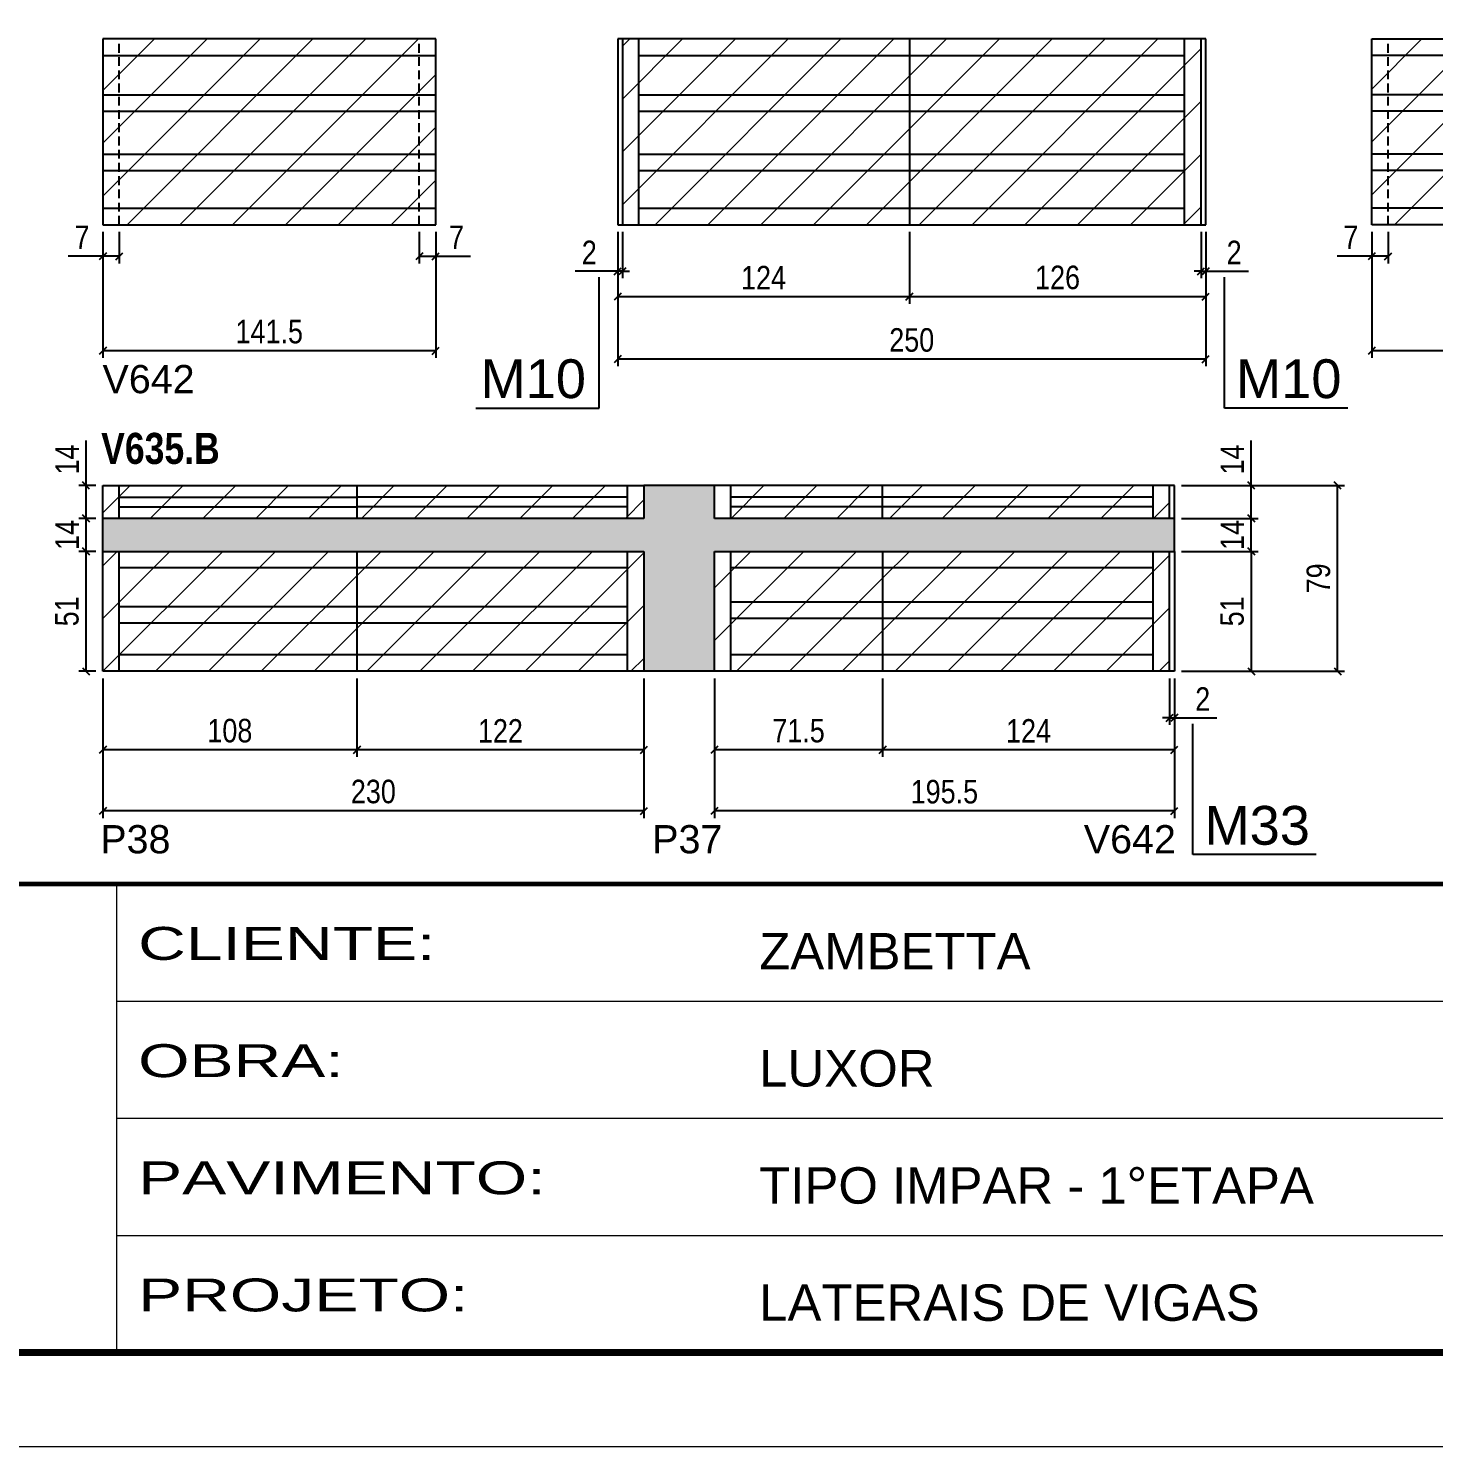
# Model space of a CAD drawing. Extents: x 3309 to 9563, y -2522 to 14608.
# Drawn here: x 3697 to 4295, y 10112 to 10715 of the extents above; entities that cross this region are included whole.
import ezdxf

# ---------------------------------------------------------------- set-up
doc = ezdxf.new("R2010")
doc.units = 0
doc.header["$PDMODE"] = 35
doc.header["$PDSIZE"] = -10
for name, pattern in [('CONTINUO', [0]), ('DASHED', [0.75, 0.5, -0.25]), ('HIDDEN', [0.375, 0.25, -0.125])]:
    doc.linetypes.add(name, pattern=pattern)
for name, color, linetype in [('5', 5, 'Continuous'), ('COTA', 241, 'Continuous'), ('NOMENCLATURA', 7, 'Continuous'), ('Painéis', 200, 'Continuous'), ('SARR_2.2x7', 40, 'Continuous'), ('SARR_EDITAR', 141, 'Continuous')]:
    doc.layers.add(name, color=color, linetype=linetype)
for name, color, linetype, lineweight in [('Folhas', 255, 'Continuous', 9), ('Hachura', 251, 'Continuous', 9), ('SARRAFO DE PRESSAO', 251, 'DASHED', 9)]:
    doc.layers.add(name, color=color, linetype=linetype, lineweight=lineweight)
doc.styles.add('ARIAL', font='arial.ttf')
doc.styles.add('COTA TECNICA', font='techl___.ttf', dxfattribs={"height": 10})
doc.styles.get("Standard").update_dxf_attribs({"font": 'arial.ttf'})
doc.styles.add('TECNICA', font='techb___.ttf', dxfattribs={"height": 10})
doc.styles.add('Tecnologia', font='')
doc.styles.get('Tecnologia').set_extended_font_data('Forgotten Futurist')
doc.dimstyles.new('PAINEL', dxfattribs={"dimtxt": 10, "dimasz": 3, "dimexe": 3, "dimexo": 3, "dimgap": 3, "dimtad": 1, "dimdec": 1, "dimzin": 12, "dimdsep": 46, "dimtxsty": 'COTA TECNICA', "dimblk1": 'OBLIQUE', "dimblk2": 'OBLIQUE', "dimsah": 1, "dimcen": 0.9, "dimclrd": 4, "dimclre": 4, "dimclrt": 240, "dimadec": 1, "dimazin": 3, "dimtfac": 1, "dimtdec": 1, "dimtmove": 0, "dimatfit": 3, "dimfxl": 1, "dimtolj": 1, "dimtzin": 12, "dimarcsym": 0})

# ---------------------------------------------------------------- blocks, each defined once
blk = doc.blocks.new('9999999999')
at = {"color": 30, "linetype": 'CONTINUO'}
for p, q in [((98564.56, 34230.21), (98564.56, 34429.45)), ((98564.56, 34379.64), (99583.98, 34379.64)), ((98564.56, 34329.83), (99487.98, 34329.83)), ((98564.56, 34280.02), (99487.98, 34280.02))]:
    blk.add_line(p, q, dxfattribs=at)
at = {"color": 30, "linetype": 'CONTINUO', "const_width": 2}
blk.add_lwpolyline([(99583.98, 34230.21), (99583.98, 34414.45, 0.414214), (99568.98, 34429.45), (98228.98, 34429.45, 0.414214), (98213.98, 34414.45), (98213.98, 34245.21, 0.414214), (98228.98, 34230.21), (99583.98, 34230.21)], format="xyb", dxfattribs=at)
at = {"layer": 'Folhas'}
blk.add_lwpolyline([(98138.98, 34190.21), (99623.98, 34190.21), (99623.98, 35240.21), (98138.98, 35240.21)], close=True, dxfattribs=at)
at = {"layer": 'Folhas', "color": 30, "const_width": 3}
blk.add_lwpolyline([(98213.98, 34230.21), (99583.98, 34230.21), (99583.98, 35200.21), (98213.98, 35200.21)], close=True, dxfattribs=at)
at = {"color": 7, "linetype": 'Continuous', "ltscale": 5, "style": 'ARIAL'}
for s, height, p in [('ZAMBETTA', 15.483, (98837.68, 34393.13)), ('LUXOR', 15.483, (98837.68, 34343.32)), ('TIPO IMPAR - 1°ETAPA', 15.4829, (98837.68, 34293.51)), ('LATERAIS DE VIGAS', 15.4829, (98837.68, 34243.7))]:
    blk.add_text(s, height=height, dxfattribs=at).set_placement(p)
at = {"layer": 'Folhas', "color": 7, "style": 'Tecnologia', "width": 1.5}
for s, p in [('CLIENTE:', (98573.65, 34397.17)), ('OBRA:', (98573.65, 34347.31)), ('PAVIMENTO:', (98573.65, 34297.5)), ('PROJETO:', (98573.65, 34247.69))]:
    blk.add_text(s, height=14, dxfattribs=at).set_placement(p)
blk = doc.blocks.new('_Oblique')
at = {"color": 0, "linetype": 'ByBlock', "lineweight": -2}
blk.add_line((-0.5, -0.5), (0.5, 0.5), dxfattribs=at)
blk = doc.blocks.new('*D2289')
at = {"layer": 'COTA', "color": 4, "lineweight": -2, "transparency": 16777216}
for p, q in [((3989.04, 10438.78), (3989.04, 10379.4)), ((4184.54, 10438.78), (4184.54, 10379.4)), ((4184.54, 10382.4), (3989.04, 10382.4))]:
    blk.add_line(p, q, dxfattribs=at)
at = {"layer": 'Defpoints', "color": 0, "transparency": 16777216}
for p in [(3989.04, 10441.78), (4184.54, 10441.78), (3989.04, 10382.4)]:
    blk.add_point(p, dxfattribs=at)
at = {"layer": 'COTA', "color": 4, "lineweight": -2, "transparency": 16777216, "xscale": 3, "yscale": 3, "zscale": 3, "rotation": 180}
blk.add_blockref('_Oblique', (3989.04, 10382.4), dxfattribs=at)
at = {"layer": 'COTA', "color": 4, "lineweight": -2, "transparency": 16777216, "xscale": 3, "yscale": 3, "zscale": 3}
blk.add_blockref('_Oblique', (4184.54, 10382.4), dxfattribs=at)
at = {"layer": 'COTA', "color": 240, "transparency": 16777216, "insert": (4086.79, 10390.54), "char_height": 10, "attachment_point": 5, "style": 'COTA TECNICA'}
blk.add_mtext('\\A1;195.5', dxfattribs=at)
blk = doc.blocks.new('*D2290')
at = {"layer": 'COTA', "color": 4, "lineweight": -2, "transparency": 16777216}
for p, q in [((4187.54, 10492.78), (4220.23, 10492.78)), ((4217.23, 10492.78), (4217.23, 10441.78)), ((4187.54, 10441.78), (4220.23, 10441.78))]:
    blk.add_line(p, q, dxfattribs=at)
at = {"layer": 'Defpoints', "color": 0, "transparency": 16777216}
for p in [(4184.54, 10492.78, 0), (4184.54, 10441.78, 0), (4217.23, 10441.78)]:
    blk.add_point(p, dxfattribs=at)
at = {"layer": 'COTA', "color": 4, "lineweight": -2, "transparency": 16777216, "xscale": 3, "yscale": 3, "zscale": 3}
for p, rotation in [((4217.23, 10492.78), 90), ((4217.23, 10441.78), 270)]:
    blk.add_blockref('_Oblique', p, dxfattribs=dict(at, rotation=rotation))
at = {"layer": 'COTA', "color": 240, "transparency": 16777216, "insert": (4209.12, 10467.28), "char_height": 10, "attachment_point": 5, "rotation": 90, "style": 'COTA TECNICA'}
blk.add_mtext('\\A1;51', dxfattribs=at)
blk = doc.blocks.new('*D2291')
at = {"layer": 'COTA', "color": 4, "lineweight": -2, "transparency": 16777216}
for p, q in [((4187.54, 10506.78), (4220.23, 10506.78)), ((4217.23, 10492.78), (4217.23, 10506.78)), ((4187.54, 10492.78), (4220.23, 10492.78))]:
    blk.add_line(p, q, dxfattribs=at)
at = {"layer": 'Defpoints', "color": 0, "transparency": 16777216}
for p in [(4184.54, 10506.78, 0), (4217.23, 10506.78), (4184.54, 10492.78, 0)]:
    blk.add_point(p, dxfattribs=at)
at = {"layer": 'COTA', "color": 4, "lineweight": -2, "transparency": 16777216, "xscale": 3, "yscale": 3, "zscale": 3}
for p, rotation in [((4217.23, 10506.78), 90), ((4217.23, 10492.78), 270)]:
    blk.add_blockref('_Oblique', p, dxfattribs=dict(at, rotation=rotation))
at = {"layer": 'COTA', "color": 240, "transparency": 16777216, "insert": (4209.16, 10499.78), "char_height": 10, "attachment_point": 5, "rotation": 90, "style": 'COTA TECNICA'}
blk.add_mtext('\\A1;14', dxfattribs=at)
blk = doc.blocks.new('*D2292')
at = {"layer": 'COTA', "color": 4, "lineweight": -2, "transparency": 16777216}
for p, q in [((4217.23, 10520.78), (4217.23, 10539.9)), ((4187.54, 10520.78), (4220.23, 10520.78)), ((4217.23, 10506.78), (4217.23, 10520.78)), ((4187.54, 10506.78), (4220.23, 10506.78))]:
    blk.add_line(p, q, dxfattribs=at)
at = {"layer": 'Defpoints', "color": 0, "transparency": 16777216}
for p in [(4184.54, 10520.78), (4217.23, 10520.78), (4184.54, 10506.78)]:
    blk.add_point(p, dxfattribs=at)
at = {"layer": 'COTA', "color": 4, "lineweight": -2, "transparency": 16777216, "xscale": 3, "yscale": 3, "zscale": 3}
for p, rotation in [((4217.23, 10520.78), 90), ((4217.23, 10506.78), 270)]:
    blk.add_blockref('_Oblique', p, dxfattribs=dict(at, rotation=rotation))
at = {"layer": 'COTA', "color": 240, "transparency": 16777216, "insert": (4209.16, 10531.84), "char_height": 10, "attachment_point": 5, "rotation": 90, "style": 'COTA TECNICA'}
blk.add_mtext('\\A1;14', dxfattribs=at)
blk = doc.blocks.new('*D2293')
at = {"layer": 'COTA', "color": 4, "lineweight": -2, "transparency": 16777216}
for p, q in [((4060.54, 10438.78), (4060.54, 10405.39)), ((4184.54, 10438.78), (4184.54, 10405.39)), ((4184.54, 10408.39), (4060.54, 10408.39))]:
    blk.add_line(p, q, dxfattribs=at)
at = {"layer": 'Defpoints', "color": 0, "transparency": 16777216}
for p in [(4060.54, 10441.78), (4184.54, 10441.78), (4060.54, 10408.39)]:
    blk.add_point(p, dxfattribs=at)
at = {"layer": 'COTA', "color": 4, "lineweight": -2, "transparency": 16777216, "xscale": 3, "yscale": 3, "zscale": 3, "rotation": 180}
blk.add_blockref('_Oblique', (4060.54, 10408.39), dxfattribs=at)
at = {"layer": 'COTA', "color": 4, "lineweight": -2, "transparency": 16777216, "xscale": 3, "yscale": 3, "zscale": 3}
blk.add_blockref('_Oblique', (4184.54, 10408.39), dxfattribs=at)
at = {"layer": 'COTA', "color": 240, "transparency": 16777216, "insert": (4122.54, 10416.46), "char_height": 10, "attachment_point": 5, "style": 'COTA TECNICA'}
blk.add_mtext('\\A1;124', dxfattribs=at)
blk = doc.blocks.new('*D2294')
at = {"layer": 'COTA', "color": 4, "lineweight": -2, "transparency": 16777216}
for p, q in [((3989.04, 10438.78), (3989.04, 10405.39)), ((4060.54, 10438.78), (4060.54, 10405.39)), ((4060.54, 10408.39), (3989.04, 10408.39))]:
    blk.add_line(p, q, dxfattribs=at)
at = {"layer": 'Defpoints', "color": 0, "transparency": 16777216}
for p in [(3989.04, 10441.78), (4060.54, 10441.78), (3989.04, 10408.39)]:
    blk.add_point(p, dxfattribs=at)
at = {"layer": 'COTA', "color": 4, "lineweight": -2, "transparency": 16777216, "xscale": 3, "yscale": 3, "zscale": 3, "rotation": 180}
blk.add_blockref('_Oblique', (3989.04, 10408.39), dxfattribs=at)
at = {"layer": 'COTA', "color": 4, "lineweight": -2, "transparency": 16777216, "xscale": 3, "yscale": 3, "zscale": 3}
blk.add_blockref('_Oblique', (4060.54, 10408.39), dxfattribs=at)
at = {"layer": 'COTA', "color": 240, "transparency": 16777216, "insert": (4024.79, 10416.5), "char_height": 10, "attachment_point": 5, "style": 'COTA TECNICA'}
blk.add_mtext('\\A1;71.5', dxfattribs=at)
blk = doc.blocks.new('*D2295')
at = {"layer": 'COTA', "color": 4, "lineweight": -2, "transparency": 16777216}
for p, q in [((4182.54, 10438.78), (4182.54, 10419)), ((4184.54, 10438.78), (4184.54, 10419)), ((4182.54, 10422), (4179.54, 10422)), ((4182.54, 10422), (4184.54, 10422)), ((4184.54, 10422), (4202.65, 10422))]:
    blk.add_line(p, q, dxfattribs=at)
at = {"layer": 'Defpoints', "color": 0, "transparency": 16777216}
for p in [(4182.54, 10441.78), (4184.54, 10441.78), (4184.54, 10422)]:
    blk.add_point(p, dxfattribs=at)
at = {"layer": 'COTA', "color": 4, "lineweight": -2, "transparency": 16777216, "xscale": 3, "yscale": 3, "zscale": 3}
blk.add_blockref('_Oblique', (4182.54, 10422), dxfattribs=at)
at = {"layer": 'COTA', "color": 4, "lineweight": -2, "transparency": 16777216, "xscale": 3, "yscale": 3, "zscale": 3, "rotation": 180}
blk.add_blockref('_Oblique', (4184.54, 10422), dxfattribs=at)
at = {"layer": 'COTA', "color": 240, "transparency": 16777216, "insert": (4196.6, 10430), "char_height": 10, "attachment_point": 5, "style": 'COTA TECNICA'}
blk.add_mtext('\\A1;2', dxfattribs=at)
blk = doc.blocks.new('*D2296')
at = {"layer": 'COTA', "color": 4, "lineweight": -2, "transparency": 16777216}
for p, q in [((3729.04, 10438.78), (3729.04, 10379.4)), ((3959.04, 10438.78), (3959.04, 10379.4)), ((3959.04, 10382.4), (3729.04, 10382.4))]:
    blk.add_line(p, q, dxfattribs=at)
at = {"layer": 'Defpoints', "color": 0, "transparency": 16777216}
for p in [(3729.04, 10441.78), (3959.04, 10441.78), (3729.04, 10382.4)]:
    blk.add_point(p, dxfattribs=at)
at = {"layer": 'COTA', "color": 4, "lineweight": -2, "transparency": 16777216, "xscale": 3, "yscale": 3, "zscale": 3, "rotation": 180}
blk.add_blockref('_Oblique', (3729.04, 10382.4), dxfattribs=at)
at = {"layer": 'COTA', "color": 4, "lineweight": -2, "transparency": 16777216, "xscale": 3, "yscale": 3, "zscale": 3}
blk.add_blockref('_Oblique', (3959.04, 10382.4), dxfattribs=at)
at = {"layer": 'COTA', "color": 240, "transparency": 16777216, "insert": (3844.04, 10390.62), "char_height": 10, "attachment_point": 5, "style": 'COTA TECNICA'}
blk.add_mtext('\\A1;230', dxfattribs=at)
blk = doc.blocks.new('*D2258')
at = {"layer": 'COTA', "color": 4, "lineweight": -2, "transparency": 16777216}
for p, q in [((3837.04, 10438.78), (3837.04, 10405.39)), ((3959.04, 10438.78), (3959.04, 10405.39)), ((3959.04, 10408.39), (3837.04, 10408.39))]:
    blk.add_line(p, q, dxfattribs=at)
at = {"layer": 'Defpoints', "color": 0, "transparency": 16777216}
for p in [(3837.04, 10441.78), (3959.04, 10441.78), (3837.04, 10408.39)]:
    blk.add_point(p, dxfattribs=at)
at = {"layer": 'COTA', "color": 4, "lineweight": -2, "transparency": 16777216, "xscale": 3, "yscale": 3, "zscale": 3, "rotation": 180}
blk.add_blockref('_Oblique', (3837.04, 10408.39), dxfattribs=at)
at = {"layer": 'COTA', "color": 4, "lineweight": -2, "transparency": 16777216, "xscale": 3, "yscale": 3, "zscale": 3}
blk.add_blockref('_Oblique', (3959.04, 10408.39), dxfattribs=at)
at = {"layer": 'COTA', "color": 240, "transparency": 16777216, "insert": (3898.04, 10416.45), "char_height": 10, "attachment_point": 5, "style": 'COTA TECNICA'}
blk.add_mtext('\\A1;122', dxfattribs=at)
blk = doc.blocks.new('*D2259')
at = {"layer": 'COTA', "color": 4, "lineweight": -2, "transparency": 16777216}
for p, q in [((3729.04, 10438.78), (3729.04, 10405.39)), ((3837.04, 10438.78), (3837.04, 10405.39)), ((3837.04, 10408.39), (3729.04, 10408.39))]:
    blk.add_line(p, q, dxfattribs=at)
at = {"layer": 'Defpoints', "color": 0, "transparency": 16777216}
for p in [(3729.04, 10441.78), (3837.04, 10441.78), (3729.04, 10408.39)]:
    blk.add_point(p, dxfattribs=at)
at = {"layer": 'COTA', "color": 4, "lineweight": -2, "transparency": 16777216, "xscale": 3, "yscale": 3, "zscale": 3, "rotation": 180}
blk.add_blockref('_Oblique', (3729.04, 10408.39), dxfattribs=at)
at = {"layer": 'COTA', "color": 4, "lineweight": -2, "transparency": 16777216, "xscale": 3, "yscale": 3, "zscale": 3}
blk.add_blockref('_Oblique', (3837.04, 10408.39), dxfattribs=at)
at = {"layer": 'COTA', "color": 240, "transparency": 16777216, "insert": (3783.04, 10416.51), "char_height": 10, "attachment_point": 5, "style": 'COTA TECNICA'}
blk.add_mtext('\\A1;108', dxfattribs=at)
blk = doc.blocks.new('*D2260')
at = {"layer": 'COTA', "color": 4, "lineweight": -2, "transparency": 16777216}
for p, q in [((3726.04, 10492.78), (3718.91, 10492.78)), ((3721.91, 10441.78), (3721.91, 10492.78)), ((3726.04, 10441.78), (3718.91, 10441.78))]:
    blk.add_line(p, q, dxfattribs=at)
at = {"layer": 'Defpoints', "color": 0, "transparency": 16777216}
for p in [(3721.91, 10492.78), (3729.04, 10492.78), (3729.04, 10441.78)]:
    blk.add_point(p, dxfattribs=at)
at = {"layer": 'COTA', "color": 4, "lineweight": -2, "transparency": 16777216, "xscale": 3, "yscale": 3, "zscale": 3}
for p, rotation in [((3721.91, 10492.78), 90), ((3721.91, 10441.78), 270)]:
    blk.add_blockref('_Oblique', p, dxfattribs=dict(at, rotation=rotation))
at = {"layer": 'COTA', "color": 240, "transparency": 16777216, "insert": (3713.8, 10467.28), "char_height": 10, "attachment_point": 5, "rotation": 90, "style": 'COTA TECNICA'}
blk.add_mtext('\\A1;51', dxfattribs=at)
blk = doc.blocks.new('*D2261')
at = {"layer": 'COTA', "color": 4, "lineweight": -2, "transparency": 16777216}
for p, q in [((3726.04, 10506.78), (3718.91, 10506.78)), ((3721.91, 10492.78), (3721.91, 10506.78)), ((3726.04, 10492.78), (3718.91, 10492.78))]:
    blk.add_line(p, q, dxfattribs=at)
at = {"layer": 'Defpoints', "color": 0, "transparency": 16777216}
for p in [(3721.91, 10506.78), (3729.04, 10506.78), (3729.04, 10492.78)]:
    blk.add_point(p, dxfattribs=at)
at = {"layer": 'COTA', "color": 4, "lineweight": -2, "transparency": 16777216, "xscale": 3, "yscale": 3, "zscale": 3}
for p, rotation in [((3721.91, 10506.78), 90), ((3721.91, 10492.78), 270)]:
    blk.add_blockref('_Oblique', p, dxfattribs=dict(at, rotation=rotation))
at = {"layer": 'COTA', "color": 240, "transparency": 16777216, "insert": (3713.84, 10499.78), "char_height": 10, "attachment_point": 5, "rotation": 90, "style": 'COTA TECNICA'}
blk.add_mtext('\\A1;14', dxfattribs=at)
blk = doc.blocks.new('*D2262')
at = {"layer": 'COTA', "color": 4, "lineweight": -2, "transparency": 16777216}
for p, q in [((3721.91, 10520.78), (3721.91, 10539.9)), ((3726.04, 10520.78), (3718.91, 10520.78)), ((3721.91, 10506.78), (3721.91, 10520.78)), ((3726.04, 10506.78), (3718.91, 10506.78))]:
    blk.add_line(p, q, dxfattribs=at)
at = {"layer": 'Defpoints', "color": 0, "transparency": 16777216}
for p in [(3721.91, 10520.78), (3729.04, 10520.78), (3729.04, 10506.78)]:
    blk.add_point(p, dxfattribs=at)
at = {"layer": 'COTA', "color": 4, "lineweight": -2, "transparency": 16777216, "xscale": 3, "yscale": 3, "zscale": 3}
for p, rotation in [((3721.91, 10520.78), 90), ((3721.91, 10506.78), 270)]:
    blk.add_blockref('_Oblique', p, dxfattribs=dict(at, rotation=rotation))
at = {"layer": 'COTA', "color": 240, "transparency": 16777216, "insert": (3713.84, 10531.84), "char_height": 10, "attachment_point": 5, "rotation": 90, "style": 'COTA TECNICA'}
blk.add_mtext('\\A1;14', dxfattribs=at)
blk = doc.blocks.new('*D2267')
at = {"layer": 'COTA', "color": 4, "lineweight": -2, "transparency": 16777216}
for p, q in [((3729.04, 10628.67), (3729.04, 10575.05)), ((3870.54, 10628.67), (3870.54, 10575.05)), ((3870.54, 10578.05), (3729.04, 10578.05))]:
    blk.add_line(p, q, dxfattribs=at)
at = {"layer": 'Defpoints', "color": 0, "transparency": 16777216}
for p in [(3729.04, 10631.67), (3870.54, 10631.67), (3729.04, 10578.05)]:
    blk.add_point(p, dxfattribs=at)
at = {"layer": 'COTA', "color": 4, "lineweight": -2, "transparency": 16777216, "xscale": 3, "yscale": 3, "zscale": 3, "rotation": 180}
blk.add_blockref('_Oblique', (3729.04, 10578.05), dxfattribs=at)
at = {"layer": 'COTA', "color": 4, "lineweight": -2, "transparency": 16777216, "xscale": 3, "yscale": 3, "zscale": 3}
blk.add_blockref('_Oblique', (3870.54, 10578.05), dxfattribs=at)
at = {"layer": 'COTA', "color": 240, "transparency": 16777216, "insert": (3799.79, 10586.16), "char_height": 10, "attachment_point": 5, "style": 'COTA TECNICA'}
blk.add_mtext('\\A1;141.5', dxfattribs=at)
blk = doc.blocks.new('*D2268')
at = {"layer": 'COTA', "color": 4, "lineweight": -2, "transparency": 16777216}
for p, q in [((3863.54, 10628.67), (3863.54, 10615.25)), ((3870.54, 10628.67), (3870.54, 10615.25)), ((3863.54, 10618.25), (3870.54, 10618.25)), ((3870.54, 10618.25), (3885.27, 10618.25))]:
    blk.add_line(p, q, dxfattribs=at)
at = {"layer": 'Defpoints', "color": 0, "transparency": 16777216}
for p in [(3863.54, 10631.67), (3870.54, 10631.67), (3870.54, 10618.25)]:
    blk.add_point(p, dxfattribs=at)
at = {"layer": 'COTA', "color": 4, "lineweight": -2, "transparency": 16777216, "xscale": 3, "yscale": 3, "zscale": 3, "rotation": 180}
blk.add_blockref('_Oblique', (3863.54, 10618.25), dxfattribs=at)
at = {"layer": 'COTA', "color": 4, "lineweight": -2, "transparency": 16777216, "xscale": 3, "yscale": 3, "zscale": 3}
blk.add_blockref('_Oblique', (3870.54, 10618.25), dxfattribs=at)
at = {"layer": 'COTA', "color": 240, "transparency": 16777216, "insert": (3879.41, 10626.32), "char_height": 10, "attachment_point": 5, "style": 'COTA TECNICA'}
blk.add_mtext('\\A1;7', dxfattribs=at)
blk = doc.blocks.new('*D2246')
at = {"layer": 'COTA', "color": 4, "lineweight": -2, "transparency": 16777216}
for p, q in [((3729.04, 10628.67), (3729.04, 10615.25)), ((3736.04, 10628.67), (3736.04, 10615.25)), ((3729.04, 10618.25), (3714.31, 10618.25)), ((3736.04, 10618.25), (3729.04, 10618.25))]:
    blk.add_line(p, q, dxfattribs=at)
at = {"layer": 'Defpoints', "color": 0, "transparency": 16777216}
for p in [(3729.04, 10631.67), (3736.04, 10631.67), (3729.04, 10618.25)]:
    blk.add_point(p, dxfattribs=at)
at = {"layer": 'COTA', "color": 4, "lineweight": -2, "transparency": 16777216, "xscale": 3, "yscale": 3, "zscale": 3, "rotation": 180}
blk.add_blockref('_Oblique', (3729.04, 10618.25), dxfattribs=at)
at = {"layer": 'COTA', "color": 4, "lineweight": -2, "transparency": 16777216, "xscale": 3, "yscale": 3, "zscale": 3}
blk.add_blockref('_Oblique', (3736.04, 10618.25), dxfattribs=at)
at = {"layer": 'COTA', "color": 240, "transparency": 16777216, "insert": (3720.18, 10626.32), "char_height": 10, "attachment_point": 5, "style": 'COTA TECNICA'}
blk.add_mtext('\\A1;7', dxfattribs=at)
blk = doc.blocks.new('*D2269')
at = {"layer": 'COTA', "color": 4, "lineweight": -2, "transparency": 16777216}
for p, q in [((3947.9, 10628.67), (3947.9, 10571.5)), ((4197.9, 10628.67), (4197.9, 10571.5)), ((4197.9, 10574.5), (3947.9, 10574.5))]:
    blk.add_line(p, q, dxfattribs=at)
at = {"layer": 'Defpoints', "color": 0, "transparency": 16777216}
for p in [(3947.9, 10631.67), (4197.9, 10631.67), (3947.9, 10574.5)]:
    blk.add_point(p, dxfattribs=at)
at = {"layer": 'COTA', "color": 4, "lineweight": -2, "transparency": 16777216, "xscale": 3, "yscale": 3, "zscale": 3, "rotation": 180}
blk.add_blockref('_Oblique', (3947.9, 10574.5), dxfattribs=at)
at = {"layer": 'COTA', "color": 4, "lineweight": -2, "transparency": 16777216, "xscale": 3, "yscale": 3, "zscale": 3}
blk.add_blockref('_Oblique', (4197.9, 10574.5), dxfattribs=at)
at = {"layer": 'COTA', "color": 240, "transparency": 16777216, "insert": (4072.9, 10582.61), "char_height": 10, "attachment_point": 5, "style": 'COTA TECNICA'}
blk.add_mtext('\\A1;250', dxfattribs=at)
blk = doc.blocks.new('*D2247')
at = {"layer": 'COTA', "color": 4, "lineweight": -2, "transparency": 16777216}
for p, q in [((3947.9, 10628.67), (3947.9, 10598.09)), ((4071.9, 10628.67), (4071.9, 10598.09)), ((3947.9, 10601.09), (4071.9, 10601.09))]:
    blk.add_line(p, q, dxfattribs=at)
at = {"layer": 'Defpoints', "color": 0, "transparency": 16777216}
for p in [(3947.9, 10631.67), (4071.9, 10631.67), (4071.9, 10601.09)]:
    blk.add_point(p, dxfattribs=at)
at = {"layer": 'COTA', "color": 4, "lineweight": -2, "transparency": 16777216, "xscale": 3, "yscale": 3, "zscale": 3, "rotation": 180}
blk.add_blockref('_Oblique', (3947.9, 10601.09), dxfattribs=at)
at = {"layer": 'COTA', "color": 4, "lineweight": -2, "transparency": 16777216, "xscale": 3, "yscale": 3, "zscale": 3}
blk.add_blockref('_Oblique', (4071.9, 10601.09), dxfattribs=at)
at = {"layer": 'COTA', "color": 240, "transparency": 16777216, "insert": (4009.9, 10609.16), "char_height": 10, "attachment_point": 5, "style": 'COTA TECNICA'}
blk.add_mtext('\\A1;124', dxfattribs=at)
blk = doc.blocks.new('*D2248')
at = {"layer": 'COTA', "color": 4, "lineweight": -2, "transparency": 16777216}
for p, q in [((3947.9, 10628.67), (3947.9, 10608.89)), ((3949.9, 10628.67), (3949.9, 10608.89)), ((3947.9, 10611.89), (3929.79, 10611.89)), ((3949.9, 10611.89), (3947.9, 10611.89)), ((3949.9, 10611.89), (3952.9, 10611.89))]:
    blk.add_line(p, q, dxfattribs=at)
at = {"layer": 'Defpoints', "color": 0, "transparency": 16777216}
for p in [(3947.9, 10631.67), (3949.9, 10631.67), (3947.9, 10611.89)]:
    blk.add_point(p, dxfattribs=at)
at = {"layer": 'COTA', "color": 4, "lineweight": -2, "transparency": 16777216, "xscale": 3, "yscale": 3, "zscale": 3}
blk.add_blockref('_Oblique', (3947.9, 10611.89), dxfattribs=at)
at = {"layer": 'COTA', "color": 4, "lineweight": -2, "transparency": 16777216, "xscale": 3, "yscale": 3, "zscale": 3, "rotation": 180}
blk.add_blockref('_Oblique', (3949.9, 10611.89), dxfattribs=at)
at = {"layer": 'COTA', "color": 240, "transparency": 16777216, "insert": (3935.84, 10619.89), "char_height": 10, "attachment_point": 5, "style": 'COTA TECNICA'}
blk.add_mtext('\\A1;2', dxfattribs=at)
blk = doc.blocks.new('*D2270')
at = {"layer": 'COTA', "color": 4, "lineweight": -2, "transparency": 16777216}
for p, q in [((4071.9, 10628.67), (4071.9, 10598.09)), ((4197.9, 10628.67), (4197.9, 10598.09)), ((4071.9, 10601.09), (4197.9, 10601.09))]:
    blk.add_line(p, q, dxfattribs=at)
at = {"layer": 'Defpoints', "color": 0, "transparency": 16777216}
for p in [(4071.9, 10631.67), (4197.9, 10631.67), (4197.9, 10601.09)]:
    blk.add_point(p, dxfattribs=at)
at = {"layer": 'COTA', "color": 4, "lineweight": -2, "transparency": 16777216, "xscale": 3, "yscale": 3, "zscale": 3, "rotation": 180}
blk.add_blockref('_Oblique', (4071.9, 10601.09), dxfattribs=at)
at = {"layer": 'COTA', "color": 4, "lineweight": -2, "transparency": 16777216, "xscale": 3, "yscale": 3, "zscale": 3}
blk.add_blockref('_Oblique', (4197.9, 10601.09), dxfattribs=at)
at = {"layer": 'COTA', "color": 240, "transparency": 16777216, "insert": (4134.9, 10609.19), "char_height": 10, "attachment_point": 5, "style": 'COTA TECNICA'}
blk.add_mtext('\\A1;126', dxfattribs=at)
blk = doc.blocks.new('*D2249')
at = {"layer": 'COTA', "color": 4, "lineweight": -2, "transparency": 16777216}
for p, q in [((4195.9, 10628.67), (4195.9, 10608.89)), ((4197.9, 10628.67), (4197.9, 10608.89)), ((4195.9, 10611.89), (4192.9, 10611.89)), ((4195.9, 10611.89), (4197.9, 10611.89)), ((4197.9, 10611.89), (4216.01, 10611.89))]:
    blk.add_line(p, q, dxfattribs=at)
at = {"layer": 'Defpoints', "color": 0, "transparency": 16777216}
for p in [(4195.9, 10631.67), (4197.9, 10631.67), (4197.9, 10611.89)]:
    blk.add_point(p, dxfattribs=at)
at = {"layer": 'COTA', "color": 4, "lineweight": -2, "transparency": 16777216, "xscale": 3, "yscale": 3, "zscale": 3}
blk.add_blockref('_Oblique', (4195.9, 10611.89), dxfattribs=at)
at = {"layer": 'COTA', "color": 4, "lineweight": -2, "transparency": 16777216, "xscale": 3, "yscale": 3, "zscale": 3, "rotation": 180}
blk.add_blockref('_Oblique', (4197.9, 10611.89), dxfattribs=at)
at = {"layer": 'COTA', "color": 240, "transparency": 16777216, "insert": (4209.95, 10619.89), "char_height": 10, "attachment_point": 5, "style": 'COTA TECNICA'}
blk.add_mtext('\\A1;2', dxfattribs=at)
blk = doc.blocks.new('*D2271')
at = {"layer": 'COTA', "color": 4, "lineweight": -2, "transparency": 16777216}
for p, q in [((4268.44, 10628.67), (4268.44, 10615.25)), ((4275.44, 10628.67), (4275.44, 10615.25)), ((4268.44, 10618.25), (4253.71, 10618.25)), ((4275.44, 10618.25), (4268.44, 10618.25))]:
    blk.add_line(p, q, dxfattribs=at)
at = {"layer": 'Defpoints', "color": 0, "transparency": 16777216}
for p in [(4268.44, 10631.67), (4275.44, 10631.67), (4268.44, 10618.25)]:
    blk.add_point(p, dxfattribs=at)
at = {"layer": 'COTA', "color": 4, "lineweight": -2, "transparency": 16777216, "xscale": 3, "yscale": 3, "zscale": 3, "rotation": 180}
blk.add_blockref('_Oblique', (4268.44, 10618.25), dxfattribs=at)
at = {"layer": 'COTA', "color": 4, "lineweight": -2, "transparency": 16777216, "xscale": 3, "yscale": 3, "zscale": 3}
blk.add_blockref('_Oblique', (4275.44, 10618.25), dxfattribs=at)
at = {"layer": 'COTA', "color": 240, "transparency": 16777216, "insert": (4259.58, 10626.32), "char_height": 10, "attachment_point": 5, "style": 'COTA TECNICA'}
blk.add_mtext('\\A1;7', dxfattribs=at)
blk = doc.blocks.new('*D2272')
at = {"layer": 'COTA', "color": 4, "lineweight": -2, "transparency": 16777216}
for p, q in [((4268.44, 10628.67), (4268.44, 10575.05)), ((4398.44, 10628.67), (4398.44, 10575.05)), ((4398.44, 10578.05), (4268.44, 10578.05))]:
    blk.add_line(p, q, dxfattribs=at)
at = {"layer": 'Defpoints', "color": 0, "transparency": 16777216}
for p in [(4268.44, 10631.67), (4398.44, 10631.67), (4268.44, 10578.05)]:
    blk.add_point(p, dxfattribs=at)
at = {"layer": 'COTA', "color": 4, "lineweight": -2, "transparency": 16777216, "xscale": 3, "yscale": 3, "zscale": 3, "rotation": 180}
blk.add_blockref('_Oblique', (4268.44, 10578.05), dxfattribs=at)
at = {"layer": 'COTA', "color": 4, "lineweight": -2, "transparency": 16777216, "xscale": 3, "yscale": 3, "zscale": 3}
blk.add_blockref('_Oblique', (4398.44, 10578.05), dxfattribs=at)
at = {"layer": 'COTA', "color": 240, "transparency": 16777216, "insert": (4333.44, 10586.26), "char_height": 10, "attachment_point": 5, "style": 'COTA TECNICA'}
blk.add_mtext('\\A1;130', dxfattribs=at)
blk = doc.blocks.new('*D2275')
at = {"layer": 'COTA', "color": 4, "lineweight": -2, "transparency": 16777216}
for p, q in [((4187.54, 10520.78), (4256.92, 10520.78)), ((4253.92, 10441.78), (4253.92, 10520.78)), ((4187.54, 10441.78), (4256.92, 10441.78))]:
    blk.add_line(p, q, dxfattribs=at)
at = {"layer": 'Defpoints', "color": 0, "transparency": 16777216}
for p in [(4184.54, 10520.78), (4253.92, 10520.78), (4184.54, 10441.78)]:
    blk.add_point(p, dxfattribs=at)
at = {"layer": 'COTA', "color": 4, "lineweight": -2, "transparency": 16777216, "xscale": 3, "yscale": 3, "zscale": 3}
for p, rotation in [((4253.92, 10520.78), 90), ((4253.92, 10441.78), 270)]:
    blk.add_blockref('_Oblique', p, dxfattribs=dict(at, rotation=rotation))
at = {"layer": 'COTA', "color": 240, "transparency": 16777216, "insert": (4245.82, 10481.28), "char_height": 10, "attachment_point": 5, "rotation": 90, "style": 'COTA TECNICA'}
blk.add_mtext('\\A1;79', dxfattribs=at)

msp = doc.modelspace()

# ---------------------------------------------------------------- hatches: boundary and pattern name
at = {"layer": 'COTA'}
h = msp.add_hatch(dxfattribs=at)
h.set_pattern_fill('AR-CONC', color=256, scale=0.03)
h.set_pattern_definition([(50, (-1635.079, -2842.969), (5.4655401, -0.4781726), [0.5715, -6.2865]), (355, (-1635.079, -2842.969), (-1.0573026, 5.7317054), [0.4572, -5.0292175]), (100.451445, (-1634.6235, -2843.009), (4.4082374, 5.2535326), [0.4857003, -5.3427073]), (46.1842, (-1635.079, -2841.445), (8.1323712, -1.2612698), [0.85725, -9.42975]), (96.63556, (-1634.401, -2841.55), (7.122124, 7.4227837), [0.7285507, -8.0140682]), (351.18415, (-1635.079, -2841.445), (7.122124, 7.4227837), [0.685799, -7.543792]), (21, (-1634.317, -2841.826), (4.5484317, -3.067956), [0.5715, -6.2865]), (326, (-1634.317, -2841.826), (1.8540609, 5.525639), [0.4572, -5.0292]), (71.451445, (-1633.938, -2842.0816), (6.4024926, 2.457683), [0.4857003, -5.3426981]), (37.5, (-1635.079, -2842.969), (0.0926581, 2.53665117), [0, -4.96824, 0, -5.1054, 0, -5.04825]), (7.5, (-1635.079, -2842.969), (2.0045899, 3.00541724), [0, -2.91084, 0, -4.85394, 0, -1.92405]), (327.5, (-1636.7782, -2842.969), (4.06771786, -0.17186232), [0, -1.905, 0, -5.9436, 0, -7.8867]), (317.5, (-1637.5402, -2842.969), (4.4438754, 0.7627947), [0, -2.4765, 0, -3.94716, 0, -5.6007])])
h.paths.add_polyline_path([(3989.04, 10506.78), (3989.04, 10520.78), (3959.04, 10520.78), (3959.04, 10506.78), (3729.04, 10506.78), (3729.04, 10492.78), (3959.04, 10492.78), (3959.04, 10441.78), (3989.04, 10441.78), (3989.04, 10492.78), (4184.54, 10492.78), (4184.54, 10506.78)])
at = {"layer": 'Hachura', "linetype": 'ByBlock'}
h = msp.add_hatch(dxfattribs=at)
h.set_pattern_fill('ANSI31', color=256, scale=5)
h.paths.add_polyline_path([(3870.54, 10710.67), (3729.04, 10710.67), (3729.04, 10631.67), (3870.54, 10631.67)])
h.paths.add_polyline_path([(4071.9, 10710.67), (3949.9, 10710.67), (3949.9, 10631.67), (4071.9, 10631.67)])
h.paths.add_polyline_path([(4195.9, 10710.67), (4071.9, 10710.67), (4071.9, 10631.67), (4195.9, 10631.67)])
h.paths.add_polyline_path([(4398.44, 10710.67), (4268.44, 10710.67), (4268.44, 10631.67), (4398.44, 10631.67)])
h.paths.add_polyline_path([(4515.51, 10710.67), (4461.51, 10710.67), (4461.51, 10631.67), (4515.51, 10631.67)])
h.paths.add_polyline_path([(4182.54, 10492.78), (4060.54, 10492.78), (4060.54, 10441.78), (4182.54, 10441.78)])
h.paths.add_polyline_path([(4182.54, 10520.78), (4060.54, 10520.78), (4060.54, 10506.78), (4182.54, 10506.78)])
h = msp.add_hatch(dxfattribs=at)
h.set_pattern_fill('ANSI31', color=256, scale=5)
h.paths.add_polyline_path([(3837.04, 10520.78), (3729.04, 10520.78), (3729.04, 10506.78), (3837.04, 10506.78)])
h.paths.add_polyline_path([(3959.04, 10520.78), (3837.04, 10520.78), (3837.04, 10506.78), (3959.04, 10506.78)])
h.paths.add_polyline_path([(3959.04, 10492.78), (3837.04, 10492.78), (3837.04, 10441.78), (3959.04, 10441.78)])
h.paths.add_polyline_path([(3837.04, 10492.78), (3729.04, 10492.78), (3729.04, 10441.78), (3837.04, 10441.78)])
h.paths.add_polyline_path([(4060.54, 10492.78), (3989.04, 10492.78), (3989.04, 10441.78), (4060.54, 10441.78)])
h.paths.add_polyline_path([(4060.54, 10520.78), (3989.04, 10520.78), (3989.04, 10506.78), (4060.54, 10506.78)])

# ---------------------------------------------------------------- linework, layer by layer
at = {"layer": 'COTA'}
for p, q in [((3989.04, 10520.78), (3959.04, 10520.78)), ((3729.04, 10492.78), (3729.04, 10506.78)), ((4184.54, 10492.78), (4184.54, 10506.78)), ((3989.04, 10441.78), (3959.04, 10441.78))]:
    msp.add_line(p, q, dxfattribs=at)
at = {"layer": 'NOMENCLATURA', "linetype": 'Continuous'}
for p, q in [((3939.98, 10553.74), (3939.98, 10609.37)), ((4205.81, 10553.74), (4205.81, 10609.37)), ((3887.58, 10553.74), (3939.98, 10553.74)), ((4258.22, 10553.74), (4205.81, 10553.74)), ((4192.45, 10363.86), (4192.45, 10419.49)), ((4244.86, 10363.86), (4192.45, 10363.86))]:
    msp.add_line(p, q, dxfattribs=at)
at = {"layer": 'Painéis', "linetype": 'ByBlock'}
for p, q in [((3870.54, 10710.67), (3729.04, 10710.67)), ((3729.04, 10710.67), (3729.04, 10631.67)), ((3870.54, 10631.67), (3870.54, 10710.67)), ((4197.9, 10710.67), (3947.9, 10710.67)), ((3947.9, 10710.67), (3947.9, 10631.67)), ((3949.9, 10710.67), (3949.9, 10631.67)), ((4071.9, 10710.67), (4071.9, 10631.67)), ((4195.9, 10631.67), (4195.9, 10710.67)), ((4197.9, 10631.67), (4197.9, 10710.67)), ((4268.44, 10631.67), (4268.44, 10710.67)), ((4268.44, 10710.67), (4398.44, 10710.67)), ((3729.04, 10631.67), (3870.54, 10631.67)), ((3947.9, 10631.67), (4197.9, 10631.67)), ((4398.44, 10631.67), (4268.44, 10631.67)), ((3729.04, 10506.78), (3729.04, 10520.78)), ((3729.04, 10520.78), (3959.04, 10520.78)), ((3837.04, 10520.78), (3837.04, 10506.78)), ((3959.04, 10520.78), (3959.04, 10506.78)), ((4184.54, 10520.78), (3989.04, 10520.78)), ((3989.04, 10506.78), (3989.04, 10520.78)), ((4060.54, 10506.78), (4060.54, 10520.78)), ((4182.54, 10506.78), (4182.54, 10520.78)), ((4184.54, 10506.78), (4184.54, 10520.78)), ((3959.04, 10506.78), (3729.04, 10506.78)), ((4184.54, 10506.78), (3989.04, 10506.78)), ((3729.04, 10441.78), (3729.04, 10492.78)), ((3729.04, 10492.78), (3959.04, 10492.78)), ((3837.04, 10492.78), (3837.04, 10441.78)), ((3959.04, 10492.78), (3959.04, 10441.78)), ((3989.04, 10441.78), (3989.04, 10492.78)), ((3989.04, 10492.78), (4184.54, 10492.78)), ((4060.54, 10492.78), (4060.54, 10441.78)), ((4182.54, 10441.78), (4182.54, 10492.78)), ((4184.54, 10492.78), (4184.54, 10441.78)), ((3959.04, 10441.78), (3729.04, 10441.78)), ((4184.54, 10441.78), (3989.04, 10441.78))]:
    msp.add_line(p, q, dxfattribs=at)
at = {"layer": 'SARR_2.2x7', "linetype": 'HIDDEN', "ltscale": 15}
for p, q in [((3736.04, 10631.67), (3736.04, 10710.67)), ((3863.54, 10631.67), (3863.54, 10710.67)), ((4275.44, 10631.67), (4275.44, 10710.67))]:
    msp.add_line(p, q, dxfattribs=at)
at = {"layer": 'SARR_2.2x7', "linetype": 'Continuous'}
for p, q in [((3956.9, 10631.67), (3956.9, 10710.67)), ((4188.9, 10631.67), (4188.9, 10710.67)), ((3729.04, 10703.67), (3870.54, 10703.67)), ((3956.9, 10703.67), (4188.9, 10703.67)), ((4391.44, 10703.67), (4268.44, 10703.67)), ((3729.04, 10686.93), (3870.54, 10686.93)), ((3956.9, 10686.93), (4188.9, 10686.93)), ((4391.44, 10686.93), (4268.44, 10686.93)), ((3729.04, 10679.93), (3870.54, 10679.93)), ((3956.9, 10679.93), (4188.9, 10679.93)), ((4391.44, 10679.93), (4268.44, 10679.93)), ((3729.04, 10661.67), (3870.54, 10661.67)), ((3956.9, 10661.67), (4188.9, 10661.67)), ((4391.44, 10661.67), (4268.44, 10661.67)), ((3729.04, 10654.67), (3870.54, 10654.67)), ((3956.9, 10654.67), (4188.9, 10654.67)), ((4391.44, 10654.67), (4268.44, 10654.67)), ((3729.04, 10638.67), (3870.54, 10638.67)), ((3956.9, 10638.67), (4188.9, 10638.67)), ((4391.44, 10638.67), (4268.44, 10638.67)), ((3736.04, 10506.78), (3736.04, 10520.78)), ((3952.04, 10506.78), (3952.04, 10520.78)), ((3996.04, 10506.78), (3996.04, 10520.78)), ((4175.54, 10506.78), (4175.54, 10520.78)), ((3736.04, 10441.78), (3736.04, 10492.78)), ((3952.04, 10441.78), (3952.04, 10492.78)), ((3996.04, 10441.78), (3996.04, 10492.78)), ((4175.54, 10441.78), (4175.54, 10492.78)), ((3837.04, 10485.78), (3736.04, 10485.78)), ((3952.04, 10485.78), (3837.04, 10485.78)), ((4060.54, 10485.78), (3996.04, 10485.78)), ((4175.54, 10485.78), (4060.54, 10485.78)), ((3837.04, 10469.22), (3736.04, 10469.22)), ((3952.04, 10469.22), (3837.04, 10469.22)), ((4060.54, 10471.22), (3996.04, 10471.22)), ((4175.54, 10471.22), (4060.54, 10471.22)), ((4060.54, 10464.22), (3996.04, 10464.22)), ((4175.54, 10464.22), (4060.54, 10464.22)), ((3837.04, 10462.22), (3736.04, 10462.22)), ((3952.04, 10462.22), (3837.04, 10462.22)), ((3837.04, 10448.78), (3736.04, 10448.78)), ((3952.04, 10448.78), (3837.04, 10448.78)), ((4060.54, 10448.78), (3996.04, 10448.78)), ((4175.54, 10448.78), (4060.54, 10448.78))]:
    msp.add_line(p, q, dxfattribs=at)
at = {"layer": 'SARR_EDITAR', "linetype": 'Continuous'}
for p, q in [((3736.04, 10515.78), (3837.04, 10515.78)), ((3736.04, 10511.78), (3837.04, 10511.78)), ((3952.04, 10515.78), (3837.04, 10515.78)), ((3952.04, 10511.78), (3837.04, 10511.78)), ((4060.54, 10515.78), (3996.04, 10515.78)), ((4060.54, 10511.78), (3996.04, 10511.78)), ((4175.54, 10515.78), (4060.54, 10515.78)), ((4175.54, 10511.78), (4060.54, 10511.78))]:
    msp.add_line(p, q, dxfattribs=at)

# ---------------------------------------------------------------- block references
at = {"layer": 'SARRAFO DE PRESSAO', "color": 6, "linetype": 'ByBlock'}
msp.add_blockref('9999999999', (-94829.61, -24078.07), dxfattribs=at)

# ---------------------------------------------------------------- texts
at = {"layer": '5', "linetype": 'Continuous'}
for s, rotation, p in [('V642', 359.99996, (3728.9, 10560.03)), ('P38', 0.00004, (3727.97, 10364.39)), ('P37', 0.00004, (3962.59, 10364.39)), ('V642', 0.00004, (4146.05, 10364.39))]:
    msp.add_text(s, height=12, rotation=rotation, dxfattribs=at).set_placement(p)
at = {"layer": 'NOMENCLATURA', "linetype": 'Continuous'}
for s, p in [('M10', (3889.59, 10557.94)), ('M10', (4210.76, 10557.94)), ('M33', (4197.34, 10368.05))]:
    msp.add_text(s, height=16.5, dxfattribs=at).set_placement(p)
at = {"layer": 'NOMENCLATURA', "style": 'TECNICA'}
msp.add_text('V635.B', height=13.2, dxfattribs=at).set_placement((3728.32, 10529.97))

# ---------------------------------------------------------------- dimensions: what is measured, and where the dimension line sits
at = {"layer": 'COTA'}
for base, p1, p2, angle, picture, middle in [((3729.04, 10618.25), (3736.04, 10631.67), (3729.04, 10631.67), 180, '*D2246', (3720.18, 10626.32)), ((3729.04, 10578.05), (3870.54, 10631.67), (3729.04, 10631.67), 180, '*D2267', (3799.79, 10586.16)), ((3947.9, 10574.5), (4197.9, 10631.67), (3947.9, 10631.67), 180, '*D2269', (4072.9, 10582.61)), ((4197.9, 10611.89), (4195.9, 10631.67), (4197.9, 10631.67), 180, '*D2249', (4209.95, 10619.89)), ((4268.44, 10618.25), (4275.44, 10631.67), (4268.44, 10631.67), 180, '*D2271', (4259.58, 10626.32)), ((3721.91, 10520.78), (3729.04, 10506.78), (3729.04, 10520.78), 90, '*D2262', (3713.84, 10531.84)), ((4217.23, 10520.78), (4184.54, 10506.78), (4184.54, 10520.78), 90, '*D2292', (4209.16, 10531.84)), ((4253.92, 10520.78), (4184.54, 10441.78), (4184.54, 10520.78), 90, '*D2275', (4245.82, 10481.28)), ((3721.91, 10492.78), (3729.04, 10441.78), (3729.04, 10492.78), 90, '*D2260', (3713.8, 10467.28)), ((4217.23, 10441.78, 0), (4184.54, 10492.78), (4184.54, 10441.78), 90, '*D2290', (4209.12, 10467.28, 0)), ((3837.04, 10408.39), (3959.04, 10441.78), (3837.04, 10441.78), 180, '*D2258', (3898.04, 10416.45)), ((4060.54, 10408.39), (4184.54, 10441.78), (4060.54, 10441.78), 180, '*D2293', (4122.54, 10416.46)), ((4184.54, 10422), (4182.54, 10441.78), (4184.54, 10441.78), 180, '*D2295', (4196.6, 10430))]:
    dim = msp.add_linear_dim(base=base, p1=p1, p2=p2, angle=angle, dimstyle='PAINEL', dxfattribs=at)
    dim.commit()
    dim.dimension.update_dxf_attribs({"geometry": picture, "text_midpoint": middle})
for base, p1, p2, picture, middle in [((3870.54, 10618.25), (3863.54, 10631.67), (3870.54, 10631.67), '*D2268', (3879.41, 10626.32)), ((3947.9, 10611.89), (3949.9, 10631.67), (3947.9, 10631.67), '*D2248', (3935.84, 10619.89)), ((4071.9, 10601.09), (3947.9, 10631.67), (4071.9, 10631.67), '*D2247', (4009.9, 10609.16)), ((4197.9, 10601.09), (4071.9, 10631.67), (4197.9, 10631.67), '*D2270', (4134.9, 10609.19)), ((4268.44, 10578.05), (4398.44, 10631.67), (4268.44, 10631.67), '*D2272', (4333.44, 10586.26)), ((3729.04, 10382.4), (3959.04, 10441.78), (3729.04, 10441.78), '*D2296', (3844.04, 10390.62)), ((3989.04, 10382.4), (4184.54, 10441.78), (3989.04, 10441.78), '*D2289', (4086.79, 10390.54))]:
    dim = msp.add_linear_dim(base=base, p1=p1, p2=p2, dimstyle='PAINEL', dxfattribs=at)
    dim.commit()
    dim.dimension.update_dxf_attribs({"geometry": picture, "text_midpoint": middle})
for base, p1, p2, picture, middle in [((3721.91, 10506.78), (3729.04, 10492.78), (3729.04, 10506.78), '*D2261', (3721.91, 10499.78)), ((4217.23, 10506.78, 0), (4184.54, 10492.78), (4184.54, 10506.78), '*D2291', (4217.23, 10499.78, 0))]:
    dim = msp.add_linear_dim(base=base, p1=p1, p2=p2, angle=90, dimstyle='PAINEL', dxfattribs=at)
    dim.commit()
    dim.dimension.update_dxf_attribs({"geometry": picture, "text_midpoint": middle, "dimtype": 160})
for base, p1, p2, picture, middle in [((3729.04, 10408.39), (3837.04, 10441.78), (3729.04, 10441.78), '*D2259', (3783.04, 10416.51)), ((3989.04, 10408.39), (4060.54, 10441.78), (3989.04, 10441.78), '*D2294', (4024.79, 10416.5))]:
    dim = msp.add_linear_dim(base=base, p1=p1, p2=p2, angle=180, dimstyle='PAINEL', override={"dimtmove": 1}, dxfattribs=at)
    dim.commit()
    dim.dimension.update_dxf_attribs({"geometry": picture, "text_midpoint": middle})

doc.saveas('drawing.dxf')
